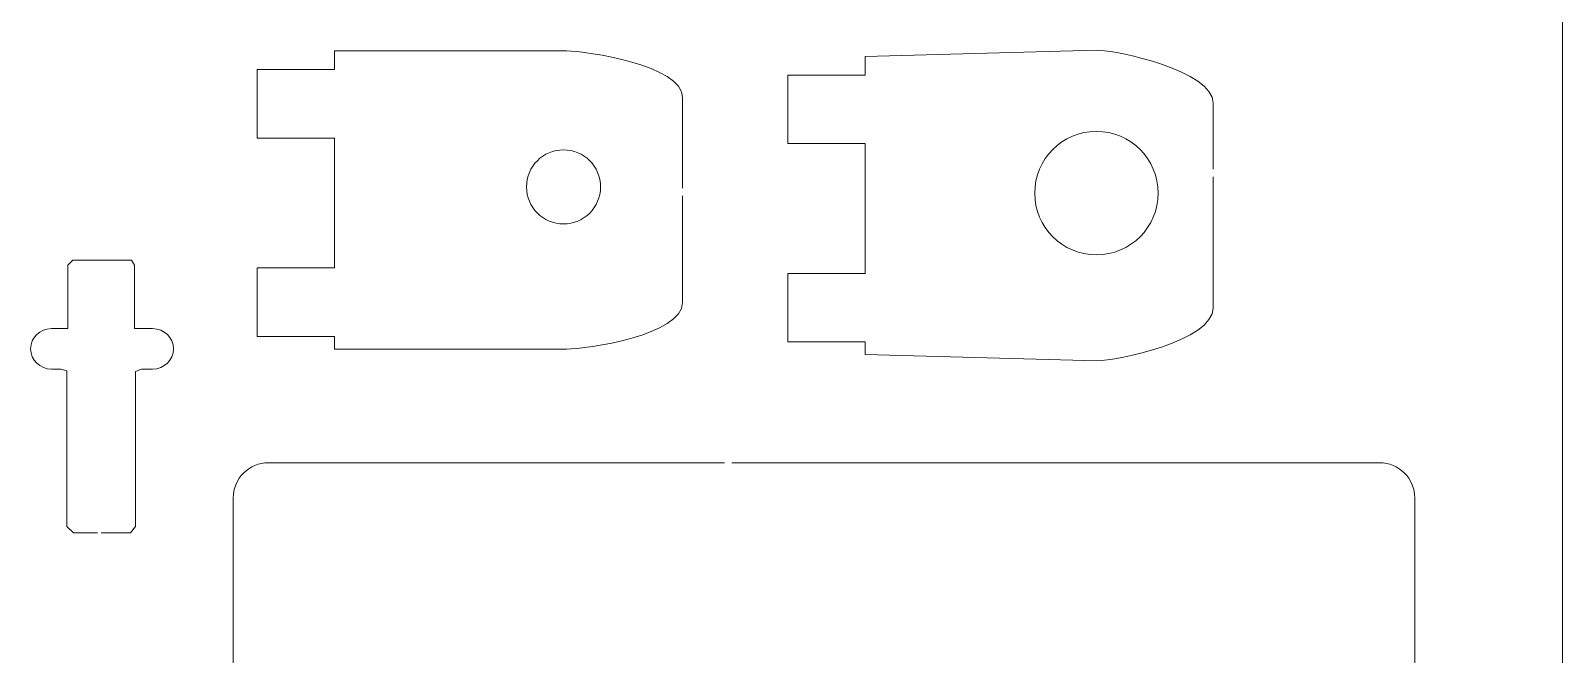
# Model space of a CAD drawing. Header units: centimetres. Extents: x -12 to 12.2, y -9.7 to 9.5.
# Drawn here: x 3.55 to 12.23, y 0.2 to 3.74 of the extents above; entities that cross this region are included whole.
import ezdxf

# ---------------------------------------------------------------- set-up
doc = ezdxf.new("R2010")
doc.units = ezdxf.units.CM
doc.header["$MEASUREMENT"] = 0
doc.layers.add('layer 1', color=7, linetype='Continuous')

msp = doc.modelspace()

# ---------------------------------------------------------------- linework, layer by layer
at = {"layer": 'layer 1', "color": 250, "lineweight": 18}
for points in [[(12.23219, 9.32994), (12.23219, 9.32994), (12.23219, -9.54412), (12.23219, -9.54412)], [(7.24353, 3.3611), (7.24353, 3.54613), (6.69538, 3.62556), (6.58492, 3.62556)], [(10.25199, 3.32997), (10.25199, 3.515), (9.70384, 3.62971), (9.59338, 3.62971)], [(7.24353, 2.84711), (7.24353, 2.84711), (7.24353, 3.3611), (7.24353, 3.3611)], [(10.25199, 2.9555), (10.25199, 2.9555), (10.25199, 3.32997), (10.25199, 3.32997)], [(10.25199, 2.16813), (10.25199, 2.16813), (10.25199, 2.91138), (10.25199, 2.91138)], [(7.24353, 2.19926), (7.24353, 2.19926), (7.24353, 2.80447), (7.24353, 2.80447)], [(6.58492, 1.9348), (6.69538, 1.9348), (7.24353, 2.01423), (7.24353, 2.19926)], [(9.59338, 1.86839), (9.70384, 1.86839), (10.25199, 1.98311), (10.25199, 2.16813)], [(4.69511, 1.09088), (4.69511, 1.20134), (4.78465, 1.29088), (4.89511, 1.29088)], [(4.89511, 1.29088), (4.89511, 1.29088), (7.48043, 1.29088), (7.48043, 1.29088)], [(7.52159, 1.29088), (7.52159, 1.29088), (11.19511, 1.29088), (11.19511, 1.29088)], [(11.19511, 1.29088), (11.30557, 1.29088), (11.39511, 1.20134), (11.39511, 1.09088)], [(4.69511, -8.90912), (4.69511, -8.90912), (4.69511, 1.09088), (4.69511, 1.09088)], [(11.39511, 1.09088), (11.39511, 1.09088), (11.39511, -8.90912), (11.39511, -8.90912)]]:
    msp.add_open_spline(points, degree=3, dxfattribs=at)
for points, knots in [([(6.58492, 3.62556), (6.58492, 3.62556), (5.27019, 3.62556), (5.27019, 3.62556), (5.27019, 3.62556), (5.27019, 3.62556), (5.27019, 3.52028), (5.27019, 3.52028), (5.27019, 3.52028), (5.27019, 3.52028), (4.83115, 3.52028), (4.83115, 3.52028), (4.83115, 3.52028), (4.83115, 3.52028), (4.83115, 3.13165), (4.83115, 3.13165), (4.83115, 3.13165), (4.83115, 3.13165), (5.27019, 3.13165), (5.27019, 3.13165), (5.27019, 3.13165), (5.27019, 3.13165), (5.27019, 2.6913), (5.27019, 2.6913), (5.27019, 2.6913), (5.27019, 2.6913), (5.27019, 2.71483), (5.27019, 2.71483), (5.27019, 2.71483), (5.27019, 2.71483), (5.27019, 2.39571), (5.27019, 2.39571), (5.27019, 2.39571), (5.27019, 2.39571), (4.83115, 2.39571), (4.83115, 2.39571), (4.83115, 2.39571), (4.83115, 2.39571), (4.83115, 2.00708), (4.83115, 2.00708), (4.83115, 2.00708), (4.83115, 2.00708), (5.27019, 2.00708), (5.27019, 2.00708), (5.27019, 2.00708), (5.27019, 2.00708), (5.27019, 1.9348), (5.27019, 1.9348), (5.27019, 1.9348), (5.27019, 1.9348), (6.58492, 1.9348), (6.58492, 1.9348)], [0, 0, 0, 0, 0.0714286, 0.0714286, 0.0714286, 0.0714286, 0.1428571, 0.1428571, 0.1428571, 0.1428571, 0.2142857, 0.2142857, 0.2142857, 0.2142857, 0.2857143, 0.2857143, 0.2857143, 0.2857143, 0.3571429, 0.3571429, 0.3571429, 0.3571429, 0.4285714, 0.4285714, 0.4285714, 0.4285714, 0.5, 0.5, 0.5, 0.5, 0.5714286, 0.5714286, 0.5714286, 0.5714286, 0.6428571, 0.6428571, 0.6428571, 0.6428571, 0.7142857, 0.7142857, 0.7142857, 0.7142857, 0.7857143, 0.7857143, 0.7857143, 0.7857143, 0.8571429, 0.8571429, 0.8571429, 0.8571429, 1, 1, 1, 1]), ([(9.59338, 3.62971), (9.59338, 3.62971), (8.27865, 3.59443), (8.27865, 3.59443), (8.27865, 3.59443), (8.27865, 3.59443), (8.27865, 3.48916), (8.27865, 3.48916), (8.27865, 3.48916), (8.27865, 3.48916), (7.83961, 3.48916), (7.83961, 3.48916), (7.83961, 3.48916), (7.83961, 3.48916), (7.83961, 3.10052), (7.83961, 3.10052), (7.83961, 3.10052), (7.83961, 3.10052), (8.27865, 3.10052), (8.27865, 3.10052), (8.27865, 3.10052), (8.27865, 3.10052), (8.27865, 2.81144), (8.27865, 2.81144), (8.27865, 2.81144), (8.27865, 2.81144), (8.27865, 2.77028), (8.27865, 2.77028), (8.27865, 2.77028), (8.27865, 2.77028), (8.27865, 2.36458), (8.27865, 2.36458), (8.27865, 2.36458), (8.27865, 2.36458), (7.83961, 2.36458), (7.83961, 2.36458), (7.83961, 2.36458), (7.83961, 2.36458), (7.83961, 1.97595), (7.83961, 1.97595), (7.83961, 1.97595), (7.83961, 1.97595), (8.27865, 1.97595), (8.27865, 1.97595), (8.27865, 1.97595), (8.27865, 1.97595), (8.27865, 1.90367), (8.27865, 1.90367), (8.27865, 1.90367), (8.27865, 1.90367), (9.59338, 1.86839), (9.59338, 1.86839)], [0, 0, 0, 0, 0.0714286, 0.0714286, 0.0714286, 0.0714286, 0.1428571, 0.1428571, 0.1428571, 0.1428571, 0.2142857, 0.2142857, 0.2142857, 0.2142857, 0.2857143, 0.2857143, 0.2857143, 0.2857143, 0.3571429, 0.3571429, 0.3571429, 0.3571429, 0.4285714, 0.4285714, 0.4285714, 0.4285714, 0.5, 0.5, 0.5, 0.5, 0.5714286, 0.5714286, 0.5714286, 0.5714286, 0.6428571, 0.6428571, 0.6428571, 0.6428571, 0.7142857, 0.7142857, 0.7142857, 0.7142857, 0.7857143, 0.7857143, 0.7857143, 0.7857143, 0.8571429, 0.8571429, 0.8571429, 0.8571429, 1, 1, 1, 1]), ([(9.93988, 2.81961), (9.93988, 2.62631), (9.78318, 2.46961), (9.58988, 2.46961), (9.58988, 2.46961), (9.39658, 2.46961), (9.23988, 2.62631), (9.23988, 2.81961), (9.23988, 2.81961), (9.23988, 3.01291), (9.39658, 3.16961), (9.58988, 3.16961), (9.58988, 3.16961), (9.78318, 3.16961), (9.93988, 3.01291), (9.93988, 2.81961)], [0, 0, 0, 0, 0.2, 0.2, 0.2, 0.2, 0.4, 0.4, 0.4, 0.4, 0.6, 0.6, 0.6, 0.6, 1, 1, 1, 1]), ([(6.77805, 2.85489), (6.77805, 2.73891), (6.68403, 2.64489), (6.56805, 2.64489), (6.56805, 2.64489), (6.45207, 2.64489), (6.35805, 2.73891), (6.35805, 2.85489), (6.35805, 2.85489), (6.35805, 2.97087), (6.45207, 3.06489), (6.56805, 3.06489), (6.56805, 3.06489), (6.68403, 3.06489), (6.77805, 2.97087), (6.77805, 2.85489)], [0, 0, 0, 0, 0.2, 0.2, 0.2, 0.2, 0.4, 0.4, 0.4, 0.4, 0.6, 0.6, 0.6, 0.6, 1, 1, 1, 1]), ([(4.23818, 2.05111), (4.23818, 2.05111), (4.13443, 2.05111), (4.13443, 2.05111), (4.13443, 2.05111), (4.13443, 2.05111), (4.13587, 2.41192), (4.13587, 2.41192), (4.13587, 2.41192), (4.13587, 2.41192), (4.11825, 2.43917), (4.11825, 2.43917), (4.11825, 2.43917), (4.11825, 2.43917), (3.78458, 2.43917), (3.78458, 2.43917), (3.78458, 2.43917), (3.78458, 2.43917), (3.75802, 2.41045), (3.75802, 2.41045), (3.75802, 2.41045), (3.75802, 2.41045), (3.75668, 2.05111), (3.75668, 2.05111), (3.75668, 2.05111), (3.75668, 2.05111), (3.66413, 2.05111), (3.66413, 2.05111)], [0, 0, 0, 0, 0.125, 0.125, 0.125, 0.125, 0.25, 0.25, 0.25, 0.25, 0.375, 0.375, 0.375, 0.375, 0.5, 0.5, 0.5, 0.5, 0.625, 0.625, 0.625, 0.625, 0.75, 0.75, 0.75, 0.75, 1, 1, 1, 1]), ([(3.66413, 2.05111), (3.599, 2.05111), (3.54619, 1.99978), (3.54619, 1.93646), (3.54619, 1.93646), (3.54619, 1.87314), (3.599, 1.82181), (3.66413, 1.82181)], [0, 0, 0, 0, 0.3333333, 0.3333333, 0.3333333, 0.3333333, 1, 1, 1, 1]), ([(4.23818, 1.82181), (4.30331, 1.82181), (4.35611, 1.87314), (4.35611, 1.93646), (4.35611, 1.93646), (4.35611, 1.99978), (4.30331, 2.05111), (4.23818, 2.05111)], [0, 0, 0, 0, 0.3333333, 0.3333333, 0.3333333, 0.3333333, 1, 1, 1, 1]), ([(3.66413, 1.82181), (3.66413, 1.82181), (3.7167, 1.82181), (3.7167, 1.82181), (3.7167, 1.82181), (3.7167, 1.82181), (3.75198, 1.811), (3.75198, 1.811), (3.75198, 1.811), (3.75198, 1.811), (3.75198, 0.92925), (3.75198, 0.92925), (3.75198, 0.92925), (3.75198, 0.92925), (3.78954, 0.89397), (3.78954, 0.89397), (3.78954, 0.89397), (3.78954, 0.89397), (3.92476, 0.89397), (3.92476, 0.89397)], [0, 0, 0, 0, 0.1666667, 0.1666667, 0.1666667, 0.1666667, 0.3333333, 0.3333333, 0.3333333, 0.3333333, 0.5, 0.5, 0.5, 0.5, 0.6666667, 0.6666667, 0.6666667, 0.6666667, 1, 1, 1, 1]), ([(3.94536, 0.89397), (3.94536, 0.89397), (4.11293, 0.89397), (4.11293, 0.89397), (4.11293, 0.89397), (4.11293, 0.89397), (4.14003, 0.92925), (4.14003, 0.92925), (4.14003, 0.92925), (4.14003, 0.92925), (4.14003, 1.8088), (4.14003, 1.8088), (4.14003, 1.8088), (4.14003, 1.8088), (4.17531, 1.82181), (4.17531, 1.82181), (4.17531, 1.82181), (4.17531, 1.82181), (4.23818, 1.82181), (4.23818, 1.82181)], [0, 0, 0, 0, 0.1666667, 0.1666667, 0.1666667, 0.1666667, 0.3333333, 0.3333333, 0.3333333, 0.3333333, 0.5, 0.5, 0.5, 0.5, 0.6666667, 0.6666667, 0.6666667, 0.6666667, 1, 1, 1, 1])]:
    msp.add_open_spline(points, degree=3, knots=knots, dxfattribs=at)

doc.saveas('drawing.dxf')
